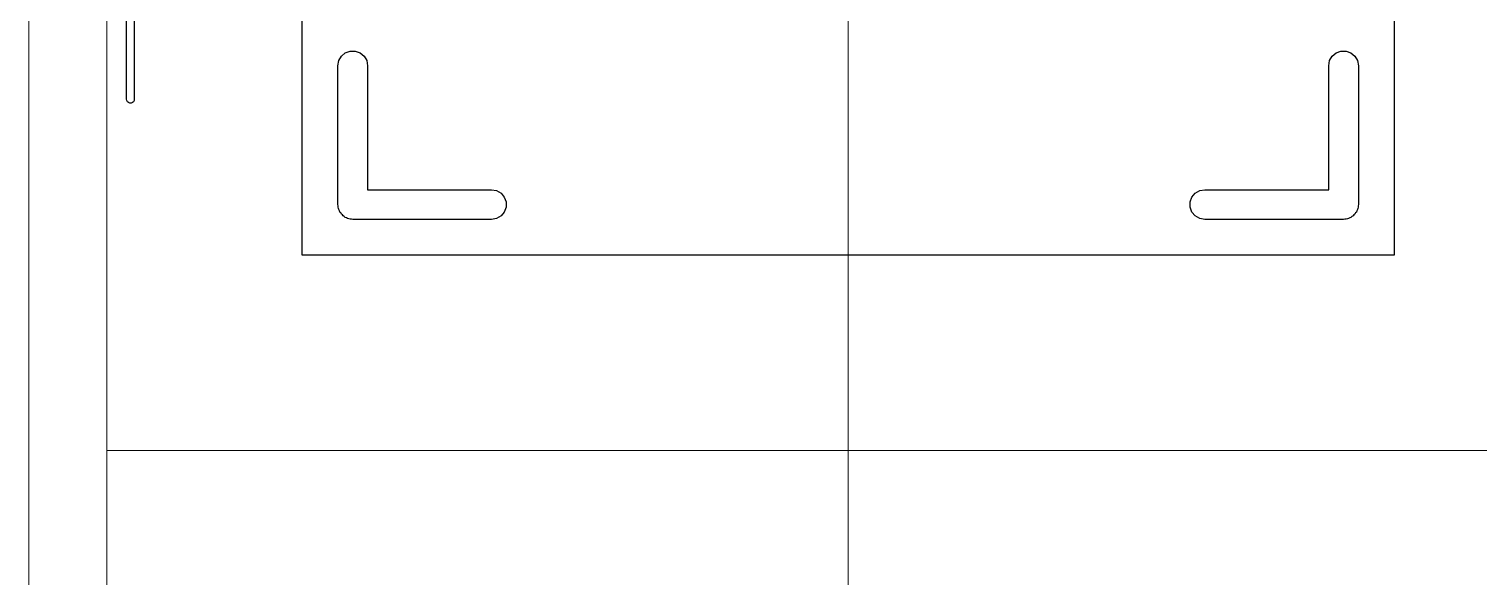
# Model space of a CAD drawing. Header units: millimetres. Extents: x 24 to 200, y 24 to 188.
# Drawn here: x 52.52 to 71.1, y 87.5 to 94.52 of the extents above; entities that cross this region are included whole.
import ezdxf

# ---------------------------------------------------------------- set-up
doc = ezdxf.new("R2010")
doc.units = ezdxf.units.MM
for name, color, linetype in [('3_SwitchPlate', 6, 'Continuous'), ('5_左天板', 1, 'Continuous'), ('6_右天板', 230, 'Continuous'), ('7_PCBサンプル', 7, 'Continuous')]:
    doc.layers.add(name, color=color, linetype=linetype)
doc.layers.add('補助線', color=4, linetype='Continuous', lineweight=5, transparency=0.5)

# ---------------------------------------------------------------- blocks, each defined once
blk = doc.blocks.new('hhskb2-F.SilkS')
at = {"layer": '7_PCBサンプル'}
for p, q in [((43.471, -92.5068), (43.5041, -92.4495)), ((43.5041, -92.4495), (43.5547, -92.407)), ((43.5547, -92.407), (43.6169, -92.3844)), ((43.6169, -92.3844), (43.6831, -92.3844)), ((43.6831, -92.3844), (43.7452, -92.407)), ((43.7452, -92.407), (43.7959, -92.4495)), ((43.7959, -92.4495), (43.829, -92.5068)), ((56.171, -92.5068), (56.2041, -92.4495)), ((56.2041, -92.4495), (56.2547, -92.407)), ((56.2547, -92.407), (56.3169, -92.3844)), ((56.3169, -92.3844), (56.3831, -92.3844)), ((56.3831, -92.3844), (56.4452, -92.407)), ((56.4452, -92.407), (56.4959, -92.4495)), ((56.4959, -92.4495), (56.529, -92.5068)), ((43.4595, -92.572), (43.471, -92.5068)), ((43.4595, -94.35), (43.4595, -92.572)), ((43.829, -92.5068), (43.8405, -92.572)), ((43.8405, -92.572), (43.8405, -94.1595)), ((56.1595, -92.572), (56.171, -92.5068)), ((56.1595, -94.1595), (56.1595, -92.572)), ((56.529, -92.5068), (56.5405, -92.572)), ((56.5405, -92.572), (56.5405, -94.35)), ((43.8405, -94.1595), (45.428, -94.1595)), ((45.428, -94.1595), (45.4932, -94.171)), ((54.5068, -94.171), (54.572, -94.1595)), ((54.572, -94.1595), (56.1595, -94.1595)), ((43.4624, -94.3664), (43.4595, -94.35)), ((45.4932, -94.171), (45.5505, -94.2041)), ((45.5505, -94.2041), (45.593, -94.2548)), ((45.593, -94.2548), (45.6156, -94.3169)), ((45.6156, -94.3169), (45.6156, -94.3831)), ((54.3844, -94.3169), (54.407, -94.2548)), ((54.3844, -94.3831), (54.3844, -94.3169)), ((54.407, -94.2548), (54.4495, -94.2041)), ((54.4495, -94.2041), (54.5068, -94.171)), ((56.5405, -94.35), (56.5376, -94.3664)), ((43.4624, -94.3831), (43.4624, -94.3664)), ((43.4681, -94.3987), (43.4624, -94.3831)), ((43.471, -94.4152), (43.4681, -94.3987)), ((43.4793, -94.4296), (43.471, -94.4152)), ((43.485, -94.4453), (43.4793, -94.4296)), ((43.4957, -94.458), (43.485, -94.4453)), ((43.5041, -94.4725), (43.4957, -94.458)), ((43.5168, -94.4832), (43.5041, -94.4725)), ((43.5275, -94.4959), (43.5168, -94.4832)), ((43.542, -94.5043), (43.5275, -94.4959)), ((43.5547, -94.515), (43.542, -94.5043)), ((43.5704, -94.5207), (43.5547, -94.515)), ((43.5848, -94.529), (43.5704, -94.5207)), ((43.6013, -94.5319), (43.5848, -94.529)), ((43.6169, -94.5376), (43.6013, -94.5319)), ((43.6336, -94.5376), (43.6169, -94.5376)), ((43.65, -94.5405), (43.6336, -94.5376)), ((45.4932, -94.529), (45.428, -94.5405)), ((45.5505, -94.4959), (45.4932, -94.529)), ((45.593, -94.4453), (45.5505, -94.4959)), ((45.6156, -94.3831), (45.593, -94.4453)), ((54.407, -94.4453), (54.3844, -94.3831)), ((54.4495, -94.4959), (54.407, -94.4453)), ((54.5068, -94.529), (54.4495, -94.4959)), ((54.572, -94.5405), (54.5068, -94.529)), ((56.3664, -94.5376), (56.35, -94.5405)), ((56.3831, -94.5376), (56.3664, -94.5376)), ((56.3987, -94.5319), (56.3831, -94.5376)), ((56.4152, -94.529), (56.3987, -94.5319)), ((56.4296, -94.5207), (56.4152, -94.529)), ((56.4452, -94.515), (56.4296, -94.5207)), ((56.458, -94.5043), (56.4452, -94.515)), ((56.4725, -94.4959), (56.458, -94.5043)), ((56.4832, -94.4832), (56.4725, -94.4959)), ((56.4959, -94.4725), (56.4832, -94.4832)), ((56.5043, -94.458), (56.4959, -94.4725)), ((56.515, -94.4453), (56.5043, -94.458)), ((56.5207, -94.4296), (56.515, -94.4453)), ((56.529, -94.4152), (56.5207, -94.4296)), ((56.5319, -94.3987), (56.529, -94.4152)), ((56.5376, -94.3831), (56.5319, -94.3987)), ((56.5376, -94.3664), (56.5376, -94.3831)), ((45.428, -94.5405), (43.65, -94.5405)), ((56.35, -94.5405), (54.572, -94.5405))]:
    blk.add_line(p, q, dxfattribs=at)
blk = doc.blocks.new('hhskb2-F.Fab')
at = {"layer": '7_PCBサンプル'}
for p, q in [((40.75, -93), (40.75, -91.84)), ((40.85, -91.84), (40.85, -93)), ((40.753, -93.0171), (40.75, -93)), ((40.7617, -93.0321), (40.753, -93.0171)), ((40.775, -93.0433), (40.7617, -93.0321)), ((40.7913, -93.0492), (40.775, -93.0433)), ((40.8087, -93.0492), (40.7913, -93.0492)), ((40.825, -93.0433), (40.8087, -93.0492)), ((40.8383, -93.0321), (40.825, -93.0433)), ((40.847, -93.0171), (40.8383, -93.0321)), ((40.85, -93), (40.847, -93.0171))]:
    blk.add_line(p, q, dxfattribs=at)

msp = doc.modelspace()

# ---------------------------------------------------------------- linework, layer by layer
at = {"layer": '3_SwitchPlate'}
msp.add_lwpolyline([(56.025, 91.625), (56.025, 105.625), (70.025, 105.625), (70.025, 91.625)], close=True, dxfattribs=at)
at = {"layer": '5_左天板', "lineweight": 5, "transparency": 33554687}
msp.add_lwpolyline([(52.525, 147.125), (52.525, 69.125), (100.025, 69.125), (100.025, 50.125), (168.525, 50.125), (168.525, 147.125)], close=True, dxfattribs=at)
at = {"layer": '6_右天板', "lineweight": 5, "transparency": 33554687}
msp.add_lwpolyline([(110.525, 50.125), (52.525, 50.125), (52.525, 69.125), (52.525, 147.125), (168.525, 147.125), (168.525, 69.125), (121.025, 69.125), (121.025, 50.125), (100.025, 50.125)], dxfattribs=at)
at = {"layer": '7_PCBサンプル', "lineweight": 5, "transparency": 33554687}
for points in [[(53.525, 89.125), (53.525, 108.125), (72.525, 108.125), (72.525, 89.125)], [(53.525, 70.125), (53.525, 89.125), (72.525, 89.125), (72.525, 70.125)]]:
    msp.add_lwpolyline(points, close=True, dxfattribs=at)
at = {"layer": '補助線', "lineweight": 5, "transparency": 33554687}
msp.add_line((52.525, 182.027), (52.525, 33.908), dxfattribs=at)
at = {"layer": '補助線'}
msp.add_line((63.025, 171.2), (63.025, 69.882), dxfattribs=at)

# ---------------------------------------------------------------- block references
for name in ['hhskb2-F.SilkS', 'hhskb2-F.Fab']:
    msp.add_blockref(name, (13.025, 186.625))

doc.saveas('drawing.dxf')
